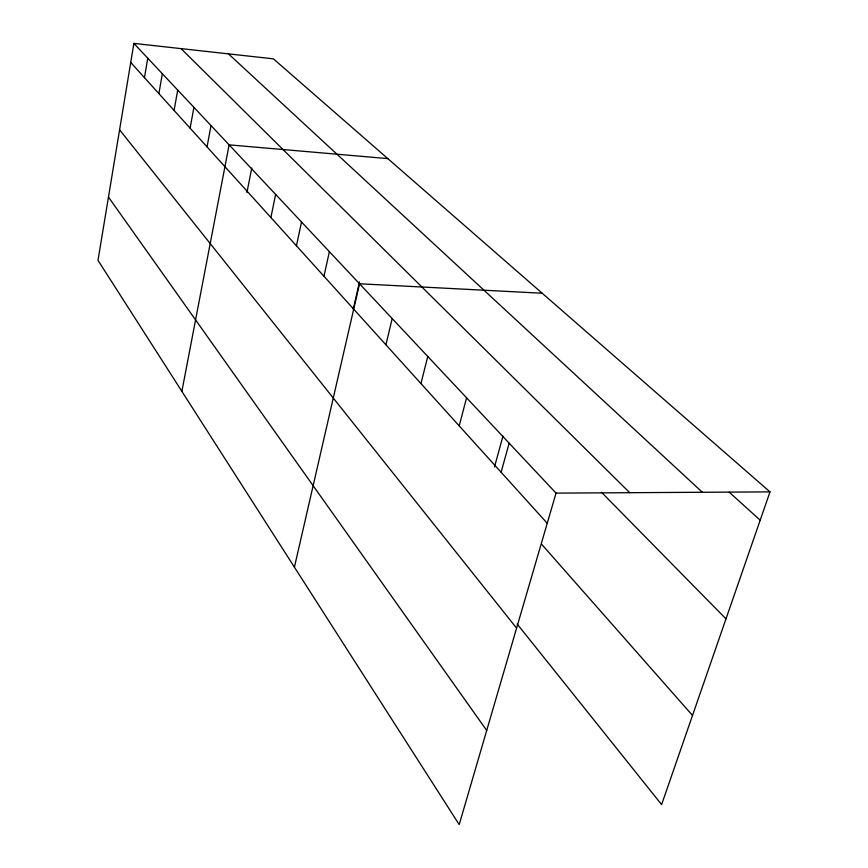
<?xml version="1.0" encoding="UTF-8"?>
<svg xmlns="http://www.w3.org/2000/svg" width="868" height="868" viewBox="0 0 868 868"><rect width="100%" height="100%" fill="white"/><g stroke="black" fill="none" stroke-linecap="round" stroke-linejoin="round"><path stroke-width="1.3" d="M133.878 43.4L97.997 260.346L459.205 824.6L556.041 493.122L133.878 43.4L273.398 58.84L770.003 491.885L661.611 804.603L517.144 624.005M144.457 77.653L147.755 58.178M158.898 93.625L162.338 73.715M174.088 110.442L177.701 90.088M190.125 128.171L193.911 107.35M207.04 146.898L211.022 125.578M181.868 391.37L229.119 144.858L387.812 158.616M246.924 192.522L251.774 168.012M270.892 217.542L275.633 194.41M296.444 245.807L301.511 221.969M323.959 276.252L329.384 251.666M353.233 309.258L359.504 281.948M294.415 567.184L359.526 283.771L542.196 293.232M385.913 344.791L392.195 318.578M420.958 383.558L427.75 356.455M459.194 425.863L466.572 397.815M494.467 467.049L502.941 436.17M501.107 472.235L509.147 443.168M556.041 493.122L770.003 491.885M729.185 492.167L760.194 520.182M228.479 53.87L702.386 492.275M181.054 48.619L629.701 492.688M601.567 492.351L725.995 618.873M130.732 62.463L547.231 523.263M541.621 544.236L692.512 715.449M119.589 129.82L516.59 628.15M108.457 197.069L486.709 730.455"/></g></svg>
